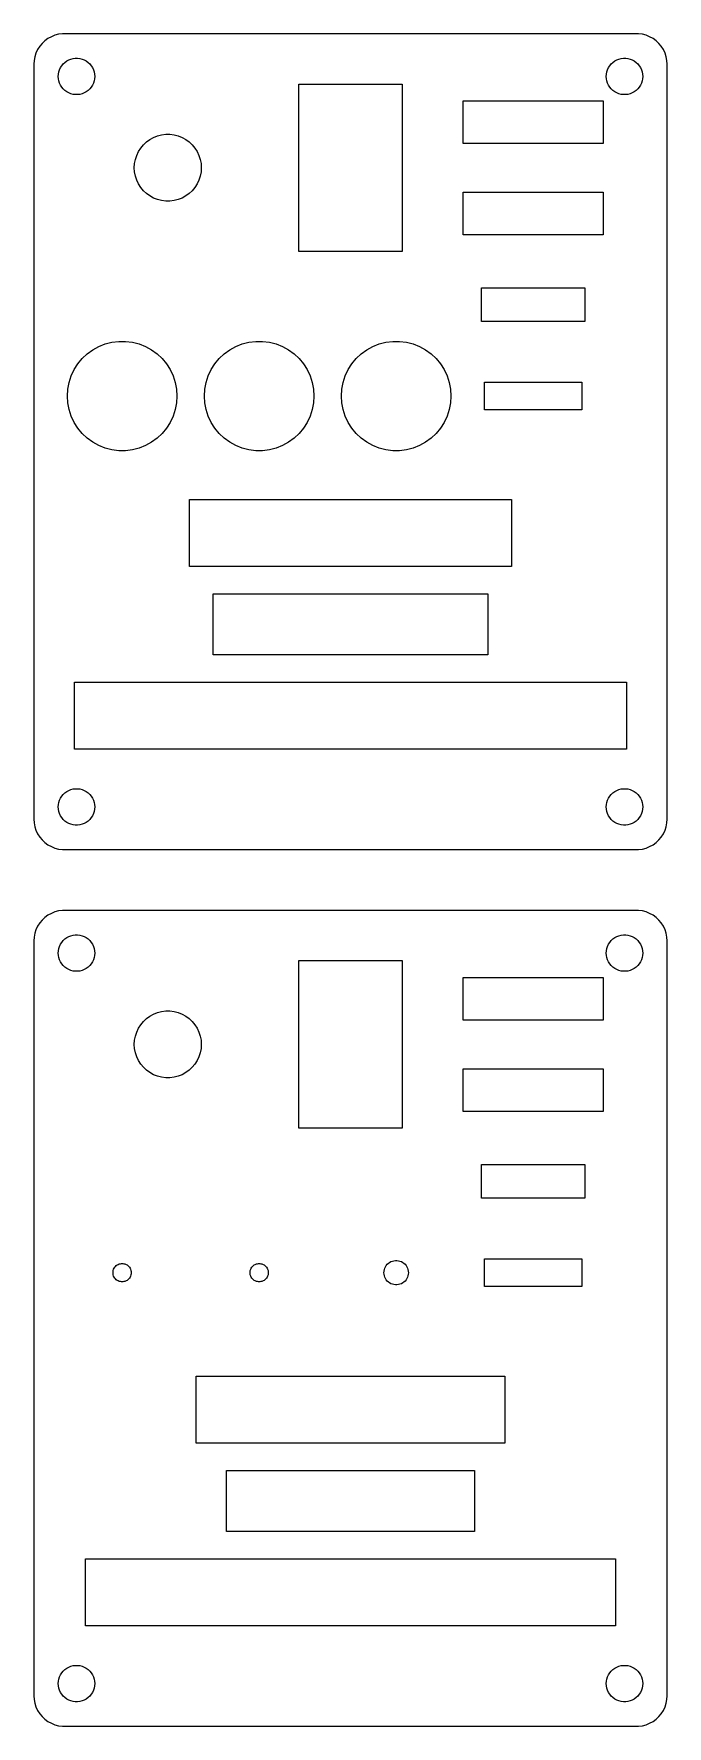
# Model space of a CAD drawing. Header units: metres. Extents: x -52 to 52, y -67 to 3091.
# Drawn here: x -52 to 52, y 2813 to 3091 of the extents above; entities that cross this region are included whole.
import ezdxf

# ---------------------------------------------------------------- set-up
doc = ezdxf.new("R2010")
doc.units = ezdxf.units.M

msp = doc.modelspace()

# ---------------------------------------------------------------- linework, layer by layer
for p, q in [((-51.3815, 3088.41), (-51.6489, 3087.84)), ((-51.0451, 3088.94), (-51.3815, 3088.41)), ((-50.6448, 3089.42), (-51.0451, 3088.94)), ((-50.1871, 3089.85), (-50.6448, 3089.42)), ((-49.6791, 3090.22), (-50.1871, 3089.85)), ((-49.1289, 3090.52), (-49.6791, 3090.22)), ((-48.5451, 3090.76), (-49.1289, 3090.52)), ((-47.9369, 3090.91), (-48.5451, 3090.76)), ((-47.3139, 3090.99), (-47.9369, 3090.91)), ((47.3139, 3090.99), (-47.3139, 3090.99)), ((47.9369, 3090.91), (47.3139, 3090.99)), ((48.5451, 3090.76), (47.9369, 3090.91)), ((49.1289, 3090.52), (48.5451, 3090.76)), ((49.6791, 3090.22), (49.1289, 3090.52)), ((50.1871, 3089.85), (49.6791, 3090.22)), ((50.6448, 3089.42), (50.1871, 3089.85)), ((51.0451, 3088.94), (50.6448, 3089.42)), ((51.3815, 3088.41), (51.0451, 3088.94)), ((51.6489, 3087.84), (51.3815, 3088.41)), ((-51.9606, 3086.63), (-52, 3086)), ((-52, 3086), (-52, 2962)), ((-51.8429, 3087.24), (-51.9606, 3086.63)), ((-51.6489, 3087.84), (-51.8429, 3087.24)), ((-47.6289, 3085.45), (-47.427, 3085.76)), ((-47.427, 3085.76), (-47.1869, 3086.05)), ((-47.1869, 3086.05), (-46.9123, 3086.31)), ((-46.9123, 3086.31), (-46.6075, 3086.53)), ((-46.6075, 3086.53), (-46.2773, 3086.71)), ((-46.2773, 3086.71), (-45.927, 3086.85)), ((-45.927, 3086.85), (-45.5621, 3086.95)), ((-45.5621, 3086.95), (-45.1884, 3086.99)), ((-45.1884, 3086.99), (-44.8116, 3086.99)), ((-44.8116, 3086.99), (-44.4379, 3086.95)), ((-44.4379, 3086.95), (-44.0729, 3086.85)), ((-44.0729, 3086.85), (-43.7227, 3086.71)), ((-43.7227, 3086.71), (-43.3925, 3086.53)), ((-43.3925, 3086.53), (-43.0877, 3086.31)), ((-43.0877, 3086.31), (-42.8131, 3086.05)), ((-42.8131, 3086.05), (-42.5729, 3085.76)), ((-42.5729, 3085.76), (-42.3711, 3085.45)), ((42.3711, 3085.45), (42.5729, 3085.76)), ((42.5729, 3085.76), (42.8131, 3086.05)), ((42.8131, 3086.05), (43.0877, 3086.31)), ((43.0877, 3086.31), (43.3925, 3086.53)), ((43.3925, 3086.53), (43.7227, 3086.71)), ((43.7227, 3086.71), (44.0729, 3086.85)), ((44.0729, 3086.85), (44.4379, 3086.95)), ((44.4379, 3086.95), (44.8116, 3086.99)), ((44.8116, 3086.99), (45.1884, 3086.99)), ((45.1884, 3086.99), (45.5621, 3086.95)), ((45.5621, 3086.95), (45.927, 3086.85)), ((45.927, 3086.85), (46.2773, 3086.71)), ((46.2773, 3086.71), (46.6075, 3086.53)), ((46.6075, 3086.53), (46.9123, 3086.31)), ((46.9123, 3086.31), (47.1869, 3086.05)), ((47.1869, 3086.05), (47.427, 3085.76)), ((47.427, 3085.76), (47.6289, 3085.45)), ((51.8429, 3087.24), (51.6489, 3087.84)), ((51.9606, 3086.63), (51.8429, 3087.24)), ((52, 3086), (51.9606, 3086.63)), ((52, 2962), (52, 3086)), ((-48, 3084), (-47.9763, 3084.38)), ((-47.9763, 3083.62), (-48, 3084)), ((-47.9763, 3084.38), (-47.9057, 3084.75)), ((-47.9057, 3083.25), (-47.9763, 3083.62)), ((-47.9057, 3084.75), (-47.7893, 3085.1)), ((-47.7893, 3082.9), (-47.9057, 3083.25)), ((-47.7893, 3085.1), (-47.6289, 3085.45)), ((-47.6289, 3082.55), (-47.7893, 3082.9)), ((-42.3711, 3085.45), (-42.2107, 3085.1)), ((-42.2107, 3082.9), (-42.3711, 3082.55)), ((-42.2107, 3085.1), (-42.0942, 3084.75)), ((-42.0942, 3083.25), (-42.2107, 3082.9)), ((-42.0942, 3084.75), (-42.0237, 3084.38)), ((-42.0237, 3083.62), (-42.0942, 3083.25)), ((-42.0237, 3084.38), (-42, 3084)), ((-42, 3084), (-42.0237, 3083.62)), ((42, 3084), (42.0237, 3084.38)), ((42.0237, 3083.62), (42, 3084)), ((42.0237, 3084.38), (42.0942, 3084.75)), ((42.0942, 3083.25), (42.0237, 3083.62)), ((42.0942, 3084.75), (42.2107, 3085.1)), ((42.2107, 3082.9), (42.0942, 3083.25)), ((42.2107, 3085.1), (42.3711, 3085.45)), ((42.3711, 3082.55), (42.2107, 3082.9)), ((47.6289, 3085.45), (47.7893, 3085.1)), ((47.7893, 3082.9), (47.6289, 3082.55)), ((47.7893, 3085.1), (47.9057, 3084.75)), ((47.9057, 3083.25), (47.7893, 3082.9)), ((47.9057, 3084.75), (47.9763, 3084.38)), ((47.9763, 3083.62), (47.9057, 3083.25)), ((47.9763, 3084.38), (48, 3084)), ((48, 3084), (47.9763, 3083.62)), ((-47.427, 3082.24), (-47.6289, 3082.55)), ((-47.1869, 3081.95), (-47.427, 3082.24)), ((-46.9123, 3081.69), (-47.1869, 3081.95)), ((-46.6075, 3081.47), (-46.9123, 3081.69)), ((-46.2773, 3081.29), (-46.6075, 3081.47)), ((-45.927, 3081.15), (-46.2773, 3081.29)), ((-45.5621, 3081.05), (-45.927, 3081.15)), ((-45.1884, 3081.01), (-45.5621, 3081.05)), ((-44.8116, 3081.01), (-45.1884, 3081.01)), ((-44.4379, 3081.05), (-44.8116, 3081.01)), ((-44.0729, 3081.15), (-44.4379, 3081.05)), ((-43.7227, 3081.29), (-44.0729, 3081.15)), ((-43.3925, 3081.47), (-43.7227, 3081.29)), ((-43.0877, 3081.69), (-43.3925, 3081.47)), ((-42.8131, 3081.95), (-43.0877, 3081.69)), ((-42.5729, 3082.24), (-42.8131, 3081.95)), ((-42.3711, 3082.55), (-42.5729, 3082.24)), ((-8.5, 3055.25), (-8.5, 3082.75)), ((-8.5, 3082.75), (8.5, 3082.75)), ((8.5, 3082.75), (8.5, 3055.25)), ((42.5729, 3082.24), (42.3711, 3082.55)), ((42.8131, 3081.95), (42.5729, 3082.24)), ((43.0877, 3081.69), (42.8131, 3081.95)), ((43.3925, 3081.47), (43.0877, 3081.69)), ((43.7227, 3081.29), (43.3925, 3081.47)), ((44.0729, 3081.15), (43.7227, 3081.29)), ((44.4379, 3081.05), (44.0729, 3081.15)), ((44.8116, 3081.01), (44.4379, 3081.05)), ((45.1884, 3081.01), (44.8116, 3081.01)), ((45.5621, 3081.05), (45.1884, 3081.01)), ((45.927, 3081.15), (45.5621, 3081.05)), ((46.2773, 3081.29), (45.927, 3081.15)), ((46.6075, 3081.47), (46.2773, 3081.29)), ((46.9123, 3081.69), (46.6075, 3081.47)), ((47.1869, 3081.95), (46.9123, 3081.69)), ((47.427, 3082.24), (47.1869, 3081.95)), ((47.6289, 3082.55), (47.427, 3082.24)), ((18.5, 3073), (18.5, 3080)), ((18.5, 3080), (41.5, 3080)), ((41.5, 3080), (41.5, 3073)), ((-31.0306, 3074.4), (-30.3453, 3074.49)), ((-30.3453, 3074.49), (-29.6546, 3074.49)), ((-29.6546, 3074.49), (-28.9694, 3074.4)), ((-34.8197, 3071.65), (-34.4496, 3072.23)), ((-34.4496, 3072.23), (-34.0093, 3072.76)), ((-34.0093, 3072.76), (-33.5058, 3073.24)), ((-33.5058, 3073.24), (-32.947, 3073.64)), ((-32.947, 3073.64), (-32.3418, 3073.98)), ((-32.3418, 3073.98), (-31.6996, 3074.23)), ((-31.6996, 3074.23), (-31.0306, 3074.4)), ((-28.9694, 3074.4), (-28.3004, 3074.23)), ((-28.3004, 3074.23), (-27.6582, 3073.98)), ((-27.6582, 3073.98), (-27.0529, 3073.64)), ((-27.0529, 3073.64), (-26.4942, 3073.24)), ((-26.4942, 3073.24), (-25.9907, 3072.76)), ((-25.9907, 3072.76), (-25.5504, 3072.23)), ((-25.5504, 3072.23), (-25.1803, 3071.65)), ((41.5, 3073), (18.5, 3073)), ((-35.5, 3069), (-35.4566, 3069.69)), ((-35.4566, 3068.31), (-35.5, 3069)), ((-35.4566, 3069.69), (-35.3272, 3070.37)), ((-35.3272, 3070.37), (-35.1138, 3071.02)), ((-35.1138, 3071.02), (-34.8197, 3071.65)), ((-25.1803, 3071.65), (-24.8862, 3071.02)), ((-24.8862, 3071.02), (-24.6728, 3070.37)), ((-24.6728, 3070.37), (-24.5434, 3069.69)), ((-24.5434, 3069.69), (-24.5, 3069)), ((-24.5, 3069), (-24.5434, 3068.31)), ((-35.3272, 3067.63), (-35.4566, 3068.31)), ((-35.1138, 3066.98), (-35.3272, 3067.63)), ((-34.8197, 3066.35), (-35.1138, 3066.98)), ((-34.4496, 3065.77), (-34.8197, 3066.35)), ((-25.1803, 3066.35), (-25.5504, 3065.77)), ((-24.8862, 3066.98), (-25.1803, 3066.35)), ((-24.6728, 3067.63), (-24.8862, 3066.98)), ((-24.5434, 3068.31), (-24.6728, 3067.63)), ((-34.0093, 3065.23), (-34.4496, 3065.77)), ((-33.5058, 3064.76), (-34.0093, 3065.23)), ((-32.947, 3064.36), (-33.5058, 3064.76)), ((-32.3418, 3064.02), (-32.947, 3064.36)), ((-31.6996, 3063.77), (-32.3418, 3064.02)), ((-31.0306, 3063.6), (-31.6996, 3063.77)), ((-30.3453, 3063.51), (-31.0306, 3063.6)), ((-29.6546, 3063.51), (-30.3453, 3063.51)), ((-28.9694, 3063.6), (-29.6546, 3063.51)), ((-28.3004, 3063.77), (-28.9694, 3063.6)), ((-27.6582, 3064.02), (-28.3004, 3063.77)), ((-27.0529, 3064.36), (-27.6582, 3064.02)), ((-26.4942, 3064.76), (-27.0529, 3064.36)), ((-25.9907, 3065.23), (-26.4942, 3064.76)), ((-25.5504, 3065.77), (-25.9907, 3065.23)), ((18.5, 3058), (18.5, 3065)), ((18.5, 3065), (41.5, 3065)), ((41.5, 3065), (41.5, 3058)), ((41.5, 3058), (18.5, 3058)), ((8.5, 3055.25), (-8.5, 3055.25)), ((21.5, 3043.75), (21.5, 3049.25)), ((21.5, 3049.25), (38.5, 3049.25)), ((38.5, 3049.25), (38.5, 3043.75)), ((38.5, 3043.75), (21.5, 3043.75)), ((-44.0607, 3037.66), (-43.2368, 3038.43)), ((-43.2368, 3038.43), (-42.3224, 3039.1)), ((-42.3224, 3039.1), (-41.332, 3039.64)), ((-41.332, 3039.64), (-40.2811, 3040.06)), ((-40.2811, 3040.06), (-39.1864, 3040.34)), ((-39.1864, 3040.34), (-38.0651, 3040.48)), ((-38.0651, 3040.48), (-36.9349, 3040.48)), ((-36.9349, 3040.48), (-35.8136, 3040.34)), ((-35.8136, 3040.34), (-34.7188, 3040.06)), ((-34.7188, 3040.06), (-33.668, 3039.64)), ((-33.668, 3039.64), (-32.6776, 3039.1)), ((-32.6776, 3039.1), (-31.7632, 3038.43)), ((-31.7632, 3038.43), (-30.9393, 3037.66)), ((-21.5607, 3037.66), (-20.7368, 3038.43)), ((-20.7368, 3038.43), (-19.8224, 3039.1)), ((-19.8224, 3039.1), (-18.832, 3039.64)), ((-18.832, 3039.64), (-17.7811, 3040.06)), ((-17.7811, 3040.06), (-16.6864, 3040.34)), ((-16.6864, 3040.34), (-15.5651, 3040.48)), ((-15.5651, 3040.48), (-14.4349, 3040.48)), ((-14.4349, 3040.48), (-13.3136, 3040.34)), ((-13.3136, 3040.34), (-12.2188, 3040.06)), ((-12.2188, 3040.06), (-11.168, 3039.64)), ((-11.168, 3039.64), (-10.1776, 3039.1)), ((-10.1776, 3039.1), (-9.26318, 3038.43)), ((-9.26318, 3038.43), (-8.43927, 3037.66)), ((0.93927, 3037.66), (1.76318, 3038.43)), ((1.76318, 3038.43), (2.67755, 3039.1)), ((2.67755, 3039.1), (3.66798, 3039.64)), ((3.66798, 3039.64), (4.71884, 3040.06)), ((4.71884, 3040.06), (5.81357, 3040.34)), ((5.81357, 3040.34), (6.93488, 3040.48)), ((6.93488, 3040.48), (8.06511, 3040.48)), ((8.06511, 3040.48), (9.18642, 3040.34)), ((9.18642, 3040.34), (10.2811, 3040.06)), ((10.2811, 3040.06), (11.332, 3039.64)), ((11.332, 3039.64), (12.3224, 3039.1)), ((12.3224, 3039.1), (13.2368, 3038.43)), ((13.2368, 3038.43), (14.0607, 3037.66)), ((-45.868, 3034.81), (-45.3867, 3035.84)), ((-45.3867, 3035.84), (-44.7811, 3036.79)), ((-44.7811, 3036.79), (-44.0607, 3037.66)), ((-30.9393, 3037.66), (-30.2188, 3036.79)), ((-30.2188, 3036.79), (-29.6132, 3035.84)), ((-29.6132, 3035.84), (-29.132, 3034.81)), ((-23.368, 3034.81), (-22.8867, 3035.84)), ((-22.8867, 3035.84), (-22.2811, 3036.79)), ((-22.2811, 3036.79), (-21.5607, 3037.66)), ((-8.43927, 3037.66), (-7.71884, 3036.79)), ((-7.71884, 3036.79), (-7.11324, 3035.84)), ((-7.11324, 3035.84), (-6.632, 3034.81)), ((-0.86798, 3034.81), (-0.38675, 3035.84)), ((-0.38675, 3035.84), (0.21884, 3036.79)), ((0.21884, 3036.79), (0.93927, 3037.66)), ((14.0607, 3037.66), (14.7811, 3036.79)), ((14.7811, 3036.79), (15.3867, 3035.84)), ((15.3867, 3035.84), (15.868, 3034.81)), ((-46.429, 3032.63), (-46.2172, 3033.74)), ((-46.2172, 3033.74), (-45.868, 3034.81)), ((-29.132, 3034.81), (-28.7827, 3033.74)), ((-28.7827, 3033.74), (-28.571, 3032.63)), ((-23.929, 3032.63), (-23.7172, 3033.74)), ((-23.7172, 3033.74), (-23.368, 3034.81)), ((-6.632, 3034.81), (-6.28275, 3033.74)), ((-6.28275, 3033.74), (-6.07095, 3032.63)), ((-1.42903, 3032.63), (-1.21724, 3033.74)), ((-1.21724, 3033.74), (-0.86798, 3034.81)), ((15.868, 3034.81), (16.2172, 3033.74)), ((16.2172, 3033.74), (16.429, 3032.63)), ((22, 3029.25), (22, 3033.75)), ((22, 3033.75), (38, 3033.75)), ((38, 3033.75), (38, 3029.25)), ((-46.5, 3031.5), (-46.429, 3032.63)), ((-46.429, 3030.37), (-46.5, 3031.5)), ((-46.2172, 3029.26), (-46.429, 3030.37)), ((-28.571, 3030.37), (-28.7827, 3029.26)), ((-28.571, 3032.63), (-28.5, 3031.5)), ((-28.5, 3031.5), (-28.571, 3030.37)), ((-24, 3031.5), (-23.929, 3032.63)), ((-23.929, 3030.37), (-24, 3031.5)), ((-23.7172, 3029.26), (-23.929, 3030.37)), ((-6.07095, 3030.37), (-6.28275, 3029.26)), ((-6.07095, 3032.63), (-6, 3031.5)), ((-6, 3031.5), (-6.07095, 3030.37)), ((-1.5, 3031.5), (-1.42903, 3032.63)), ((-1.42903, 3030.37), (-1.5, 3031.5)), ((-1.21724, 3029.26), (-1.42903, 3030.37)), ((16.429, 3030.37), (16.2172, 3029.26)), ((16.429, 3032.63), (16.5, 3031.5)), ((16.5, 3031.5), (16.429, 3030.37)), ((-45.868, 3028.19), (-46.2172, 3029.26)), ((-45.3867, 3027.16), (-45.868, 3028.19)), ((-29.132, 3028.19), (-29.6132, 3027.16)), ((-28.7827, 3029.26), (-29.132, 3028.19)), ((-23.368, 3028.19), (-23.7172, 3029.26)), ((-22.8867, 3027.16), (-23.368, 3028.19)), ((-6.632, 3028.19), (-7.11324, 3027.16)), ((-6.28275, 3029.26), (-6.632, 3028.19)), ((-0.86798, 3028.19), (-1.21724, 3029.26)), ((-0.38675, 3027.16), (-0.86798, 3028.19)), ((15.868, 3028.19), (15.3867, 3027.16)), ((16.2172, 3029.26), (15.868, 3028.19)), ((38, 3029.25), (22, 3029.25)), ((-44.7811, 3026.21), (-45.3867, 3027.16)), ((-44.0607, 3025.34), (-44.7811, 3026.21)), ((-43.2368, 3024.57), (-44.0607, 3025.34)), ((-42.3224, 3023.9), (-43.2368, 3024.57)), ((-31.7632, 3024.57), (-32.6776, 3023.9)), ((-30.9393, 3025.34), (-31.7632, 3024.57)), ((-30.2188, 3026.21), (-30.9393, 3025.34)), ((-29.6132, 3027.16), (-30.2188, 3026.21)), ((-22.2811, 3026.21), (-22.8867, 3027.16)), ((-21.5607, 3025.34), (-22.2811, 3026.21)), ((-20.7368, 3024.57), (-21.5607, 3025.34)), ((-19.8224, 3023.9), (-20.7368, 3024.57)), ((-9.26318, 3024.57), (-10.1776, 3023.9)), ((-8.43927, 3025.34), (-9.26318, 3024.57)), ((-7.71884, 3026.21), (-8.43927, 3025.34)), ((-7.11324, 3027.16), (-7.71884, 3026.21)), ((0.21884, 3026.21), (-0.38675, 3027.16)), ((0.93927, 3025.34), (0.21884, 3026.21)), ((1.76318, 3024.57), (0.93927, 3025.34)), ((2.67755, 3023.9), (1.76318, 3024.57)), ((13.2368, 3024.57), (12.3224, 3023.9)), ((14.0607, 3025.34), (13.2368, 3024.57)), ((14.7811, 3026.21), (14.0607, 3025.34)), ((15.3867, 3027.16), (14.7811, 3026.21)), ((-41.332, 3023.36), (-42.3224, 3023.9)), ((-40.2811, 3022.94), (-41.332, 3023.36)), ((-39.1864, 3022.66), (-40.2811, 3022.94)), ((-38.0651, 3022.52), (-39.1864, 3022.66)), ((-36.9349, 3022.52), (-38.0651, 3022.52)), ((-35.8136, 3022.66), (-36.9349, 3022.52)), ((-34.7188, 3022.94), (-35.8136, 3022.66)), ((-33.668, 3023.36), (-34.7188, 3022.94)), ((-32.6776, 3023.9), (-33.668, 3023.36)), ((-18.832, 3023.36), (-19.8224, 3023.9)), ((-17.7811, 3022.94), (-18.832, 3023.36)), ((-16.6864, 3022.66), (-17.7811, 3022.94)), ((-15.5651, 3022.52), (-16.6864, 3022.66)), ((-14.4349, 3022.52), (-15.5651, 3022.52)), ((-13.3136, 3022.66), (-14.4349, 3022.52)), ((-12.2188, 3022.94), (-13.3136, 3022.66)), ((-11.168, 3023.36), (-12.2188, 3022.94)), ((-10.1776, 3023.9), (-11.168, 3023.36)), ((3.66798, 3023.36), (2.67755, 3023.9)), ((4.71884, 3022.94), (3.66798, 3023.36)), ((5.81357, 3022.66), (4.71884, 3022.94)), ((6.93488, 3022.52), (5.81357, 3022.66)), ((8.06511, 3022.52), (6.93488, 3022.52)), ((9.18642, 3022.66), (8.06511, 3022.52)), ((10.2811, 3022.94), (9.18642, 3022.66)), ((11.332, 3023.36), (10.2811, 3022.94)), ((12.3224, 3023.9), (11.332, 3023.36)), ((-26.4222, 3003.5), (-26.4222, 3014.5)), ((-26.4222, 3014.5), (26.4222, 3014.5)), ((26.4222, 3014.5), (26.4222, 3003.5)), ((26.4222, 3003.5), (-26.4222, 3003.5)), ((-22.5769, 2989), (-22.5769, 2999)), ((-22.5769, 2999), (22.5769, 2999)), ((22.5769, 2999), (22.5769, 2989)), ((22.5769, 2989), (-22.5769, 2989)), ((-45.3, 2973.5), (-45.3, 2984.5)), ((-45.3, 2984.5), (45.3, 2984.5)), ((45.3, 2984.5), (45.3, 2973.5)), ((45.3, 2973.5), (-45.3, 2973.5)), ((-47.427, 2965.76), (-47.1869, 2966.05)), ((-47.1869, 2966.05), (-46.9123, 2966.31)), ((-46.9123, 2966.31), (-46.6075, 2966.53)), ((-46.6075, 2966.53), (-46.2773, 2966.71)), ((-46.2773, 2966.71), (-45.927, 2966.85)), ((-45.927, 2966.85), (-45.5621, 2966.95)), ((-45.5621, 2966.95), (-45.1884, 2966.99)), ((-45.1884, 2966.99), (-44.8116, 2966.99)), ((-44.8116, 2966.99), (-44.4379, 2966.95)), ((-44.4379, 2966.95), (-44.0729, 2966.85)), ((-44.0729, 2966.85), (-43.7227, 2966.71)), ((-43.7227, 2966.71), (-43.3925, 2966.53)), ((-43.3925, 2966.53), (-43.0877, 2966.31)), ((-43.0877, 2966.31), (-42.8131, 2966.05)), ((-42.8131, 2966.05), (-42.5729, 2965.76)), ((42.5729, 2965.76), (42.8131, 2966.05)), ((42.8131, 2966.05), (43.0877, 2966.31)), ((43.0877, 2966.31), (43.3925, 2966.53)), ((43.3925, 2966.53), (43.7227, 2966.71)), ((43.7227, 2966.71), (44.0729, 2966.85)), ((44.0729, 2966.85), (44.4379, 2966.95)), ((44.4379, 2966.95), (44.8116, 2966.99)), ((44.8116, 2966.99), (45.1884, 2966.99)), ((45.1884, 2966.99), (45.5621, 2966.95)), ((45.5621, 2966.95), (45.927, 2966.85)), ((45.927, 2966.85), (46.2773, 2966.71)), ((46.2773, 2966.71), (46.6075, 2966.53)), ((46.6075, 2966.53), (46.9123, 2966.31)), ((46.9123, 2966.31), (47.1869, 2966.05)), ((47.1869, 2966.05), (47.427, 2965.76)), ((-48, 2964), (-47.9763, 2964.38)), ((-47.9763, 2963.62), (-48, 2964)), ((-47.9763, 2964.38), (-47.9057, 2964.75)), ((-47.9057, 2963.25), (-47.9763, 2963.62)), ((-47.9057, 2964.75), (-47.7893, 2965.1)), ((-47.7893, 2965.1), (-47.6289, 2965.45)), ((-47.6289, 2965.45), (-47.427, 2965.76)), ((-42.5729, 2965.76), (-42.3711, 2965.45)), ((-42.3711, 2965.45), (-42.2107, 2965.1)), ((-42.2107, 2965.1), (-42.0942, 2964.75)), ((-42.0942, 2964.75), (-42.0237, 2964.38)), ((-42.0237, 2963.62), (-42.0942, 2963.25)), ((-42.0237, 2964.38), (-42, 2964)), ((-42, 2964), (-42.0237, 2963.62)), ((42, 2964), (42.0237, 2964.38)), ((42.0237, 2963.62), (42, 2964)), ((42.0237, 2964.38), (42.0942, 2964.75)), ((42.0942, 2963.25), (42.0237, 2963.62)), ((42.0942, 2964.75), (42.2107, 2965.1)), ((42.2107, 2965.1), (42.3711, 2965.45)), ((42.3711, 2965.45), (42.5729, 2965.76)), ((47.427, 2965.76), (47.6289, 2965.45)), ((47.6289, 2965.45), (47.7893, 2965.1)), ((47.7893, 2965.1), (47.9057, 2964.75)), ((47.9057, 2964.75), (47.9763, 2964.38)), ((47.9763, 2963.62), (47.9057, 2963.25)), ((47.9763, 2964.38), (48, 2964)), ((48, 2964), (47.9763, 2963.62)), ((-52, 2962), (-51.9606, 2961.37)), ((-51.9606, 2961.37), (-51.8429, 2960.76)), ((-51.8429, 2960.76), (-51.6489, 2960.16)), ((-47.7893, 2962.9), (-47.9057, 2963.25)), ((-47.6289, 2962.55), (-47.7893, 2962.9)), ((-47.427, 2962.24), (-47.6289, 2962.55)), ((-47.1869, 2961.95), (-47.427, 2962.24)), ((-46.9123, 2961.69), (-47.1869, 2961.95)), ((-46.6075, 2961.47), (-46.9123, 2961.69)), ((-46.2773, 2961.29), (-46.6075, 2961.47)), ((-45.927, 2961.15), (-46.2773, 2961.29)), ((-45.5621, 2961.05), (-45.927, 2961.15)), ((-45.1884, 2961.01), (-45.5621, 2961.05)), ((-44.8116, 2961.01), (-45.1884, 2961.01)), ((-44.4379, 2961.05), (-44.8116, 2961.01)), ((-44.0729, 2961.15), (-44.4379, 2961.05)), ((-43.7227, 2961.29), (-44.0729, 2961.15)), ((-43.3925, 2961.47), (-43.7227, 2961.29)), ((-43.0877, 2961.69), (-43.3925, 2961.47)), ((-42.8131, 2961.95), (-43.0877, 2961.69)), ((-42.5729, 2962.24), (-42.8131, 2961.95)), ((-42.3711, 2962.55), (-42.5729, 2962.24)), ((-42.2107, 2962.9), (-42.3711, 2962.55)), ((-42.0942, 2963.25), (-42.2107, 2962.9)), ((42.2107, 2962.9), (42.0942, 2963.25)), ((42.3711, 2962.55), (42.2107, 2962.9)), ((42.5729, 2962.24), (42.3711, 2962.55)), ((42.8131, 2961.95), (42.5729, 2962.24)), ((43.0877, 2961.69), (42.8131, 2961.95)), ((43.3925, 2961.47), (43.0877, 2961.69)), ((43.7227, 2961.29), (43.3925, 2961.47)), ((44.0729, 2961.15), (43.7227, 2961.29)), ((44.4379, 2961.05), (44.0729, 2961.15)), ((44.8116, 2961.01), (44.4379, 2961.05)), ((45.1884, 2961.01), (44.8116, 2961.01)), ((45.5621, 2961.05), (45.1884, 2961.01)), ((45.927, 2961.15), (45.5621, 2961.05)), ((46.2773, 2961.29), (45.927, 2961.15)), ((46.6075, 2961.47), (46.2773, 2961.29)), ((46.9123, 2961.69), (46.6075, 2961.47)), ((47.1869, 2961.95), (46.9123, 2961.69)), ((47.427, 2962.24), (47.1869, 2961.95)), ((47.6289, 2962.55), (47.427, 2962.24)), ((47.7893, 2962.9), (47.6289, 2962.55)), ((47.9057, 2963.25), (47.7893, 2962.9)), ((51.6489, 2960.16), (51.8429, 2960.76)), ((51.8429, 2960.76), (51.9606, 2961.37)), ((51.9606, 2961.37), (52, 2962)), ((-51.6489, 2960.16), (-51.3815, 2959.59)), ((-51.3815, 2959.59), (-51.0451, 2959.06)), ((-51.0451, 2959.06), (-50.6448, 2958.58)), ((-50.6448, 2958.58), (-50.1871, 2958.15)), ((-50.1871, 2958.15), (-49.6791, 2957.78)), ((-49.6791, 2957.78), (-49.1289, 2957.48)), ((49.1289, 2957.48), (49.6791, 2957.78)), ((49.6791, 2957.78), (50.1871, 2958.15)), ((50.1871, 2958.15), (50.6448, 2958.58)), ((50.6448, 2958.58), (51.0451, 2959.06)), ((51.0451, 2959.06), (51.3815, 2959.59)), ((51.3815, 2959.59), (51.6489, 2960.16)), ((-49.1289, 2957.48), (-48.5451, 2957.24)), ((-48.5451, 2957.24), (-47.9369, 2957.09)), ((-47.9369, 2957.09), (-47.3139, 2957.01)), ((-47.3139, 2957.01), (47.3139, 2957.01)), ((47.3139, 2957.01), (47.9369, 2957.09)), ((47.9369, 2957.09), (48.5451, 2957.24)), ((48.5451, 2957.24), (49.1289, 2957.48)), ((-48.5451, 2946.76), (-49.1289, 2946.52)), ((-47.9369, 2946.91), (-48.5451, 2946.76)), ((-47.3139, 2946.99), (-47.9369, 2946.91)), ((47.3139, 2946.99), (-47.3139, 2946.99)), ((47.9369, 2946.91), (47.3139, 2946.99)), ((48.5451, 2946.76), (47.9369, 2946.91)), ((49.1289, 2946.52), (48.5451, 2946.76)), ((-51.6489, 2943.84), (-51.8429, 2943.24)), ((-51.3815, 2944.41), (-51.6489, 2943.84)), ((-51.0451, 2944.94), (-51.3815, 2944.41)), ((-50.6448, 2945.42), (-51.0451, 2944.94)), ((-50.1871, 2945.85), (-50.6448, 2945.42)), ((-49.6791, 2946.22), (-50.1871, 2945.85)), ((-49.1289, 2946.52), (-49.6791, 2946.22)), ((49.6791, 2946.22), (49.1289, 2946.52)), ((50.1871, 2945.85), (49.6791, 2946.22)), ((50.6448, 2945.42), (50.1871, 2945.85)), ((51.0451, 2944.94), (50.6448, 2945.42)), ((51.3815, 2944.41), (51.0451, 2944.94)), ((51.6489, 2943.84), (51.3815, 2944.41)), ((51.8429, 2943.24), (51.6489, 2943.84)), ((-51.9606, 2942.63), (-52, 2942)), ((-52, 2942), (-52, 2818)), ((-51.8429, 2943.24), (-51.9606, 2942.63)), ((-47.9057, 2940.75), (-47.7893, 2941.1)), ((-47.7893, 2941.1), (-47.6289, 2941.45)), ((-47.6289, 2941.45), (-47.427, 2941.76)), ((-47.427, 2941.76), (-47.1869, 2942.05)), ((-47.1869, 2942.05), (-46.9123, 2942.31)), ((-46.9123, 2942.31), (-46.6075, 2942.53)), ((-46.6075, 2942.53), (-46.2773, 2942.71)), ((-46.2773, 2942.71), (-45.927, 2942.85)), ((-45.927, 2942.85), (-45.5621, 2942.95)), ((-45.5621, 2942.95), (-45.1884, 2942.99)), ((-45.1884, 2942.99), (-44.8116, 2942.99)), ((-44.8116, 2942.99), (-44.4379, 2942.95)), ((-44.4379, 2942.95), (-44.0729, 2942.85)), ((-44.0729, 2942.85), (-43.7227, 2942.71)), ((-43.7227, 2942.71), (-43.3925, 2942.53)), ((-43.3925, 2942.53), (-43.0877, 2942.31)), ((-43.0877, 2942.31), (-42.8131, 2942.05)), ((-42.8131, 2942.05), (-42.5729, 2941.76)), ((-42.5729, 2941.76), (-42.3711, 2941.45)), ((-42.3711, 2941.45), (-42.2107, 2941.1)), ((-42.2107, 2941.1), (-42.0942, 2940.75)), ((42.0942, 2940.75), (42.2107, 2941.1)), ((42.2107, 2941.1), (42.3711, 2941.45)), ((42.3711, 2941.45), (42.5729, 2941.76)), ((42.5729, 2941.76), (42.8131, 2942.05)), ((42.8131, 2942.05), (43.0877, 2942.31)), ((43.0877, 2942.31), (43.3925, 2942.53)), ((43.3925, 2942.53), (43.7227, 2942.71)), ((43.7227, 2942.71), (44.0729, 2942.85)), ((44.0729, 2942.85), (44.4379, 2942.95)), ((44.4379, 2942.95), (44.8116, 2942.99)), ((44.8116, 2942.99), (45.1884, 2942.99)), ((45.1884, 2942.99), (45.5621, 2942.95)), ((45.5621, 2942.95), (45.927, 2942.85)), ((45.927, 2942.85), (46.2773, 2942.71)), ((46.2773, 2942.71), (46.6075, 2942.53)), ((46.6075, 2942.53), (46.9123, 2942.31)), ((46.9123, 2942.31), (47.1869, 2942.05)), ((47.1869, 2942.05), (47.427, 2941.76)), ((47.427, 2941.76), (47.6289, 2941.45)), ((47.6289, 2941.45), (47.7893, 2941.1)), ((47.7893, 2941.1), (47.9057, 2940.75)), ((51.9606, 2942.63), (51.8429, 2943.24)), ((52, 2942), (51.9606, 2942.63)), ((52, 2818), (52, 2942)), ((-48, 2940), (-47.9763, 2940.38)), ((-47.9763, 2939.62), (-48, 2940)), ((-47.9763, 2940.38), (-47.9057, 2940.75)), ((-47.9057, 2939.25), (-47.9763, 2939.62)), ((-47.7893, 2938.9), (-47.9057, 2939.25)), ((-47.6289, 2938.55), (-47.7893, 2938.9)), ((-47.427, 2938.24), (-47.6289, 2938.55)), ((-42.3711, 2938.55), (-42.5729, 2938.24)), ((-42.2107, 2938.9), (-42.3711, 2938.55)), ((-42.0942, 2939.25), (-42.2107, 2938.9)), ((-42.0942, 2940.75), (-42.0237, 2940.38)), ((-42.0237, 2939.62), (-42.0942, 2939.25)), ((-42.0237, 2940.38), (-42, 2940)), ((-42, 2940), (-42.0237, 2939.62)), ((-8.5, 2911.25), (-8.5, 2938.75)), ((-8.5, 2938.75), (8.5, 2938.75)), ((8.5, 2938.75), (8.5, 2911.25)), ((42, 2940), (42.0237, 2940.38)), ((42.0237, 2939.62), (42, 2940)), ((42.0237, 2940.38), (42.0942, 2940.75)), ((42.0942, 2939.25), (42.0237, 2939.62)), ((42.2107, 2938.9), (42.0942, 2939.25)), ((42.3711, 2938.55), (42.2107, 2938.9)), ((42.5729, 2938.24), (42.3711, 2938.55)), ((47.6289, 2938.55), (47.427, 2938.24)), ((47.7893, 2938.9), (47.6289, 2938.55)), ((47.9057, 2939.25), (47.7893, 2938.9)), ((47.9057, 2940.75), (47.9763, 2940.38)), ((47.9763, 2939.62), (47.9057, 2939.25)), ((47.9763, 2940.38), (48, 2940)), ((48, 2940), (47.9763, 2939.62)), ((-47.1869, 2937.95), (-47.427, 2938.24)), ((-46.9123, 2937.69), (-47.1869, 2937.95)), ((-46.6075, 2937.47), (-46.9123, 2937.69)), ((-46.2773, 2937.29), (-46.6075, 2937.47)), ((-45.927, 2937.15), (-46.2773, 2937.29)), ((-45.5621, 2937.05), (-45.927, 2937.15)), ((-45.1884, 2937.01), (-45.5621, 2937.05)), ((-44.8116, 2937.01), (-45.1884, 2937.01)), ((-44.4379, 2937.05), (-44.8116, 2937.01)), ((-44.0729, 2937.15), (-44.4379, 2937.05)), ((-43.7227, 2937.29), (-44.0729, 2937.15)), ((-43.3925, 2937.47), (-43.7227, 2937.29)), ((-43.0877, 2937.69), (-43.3925, 2937.47)), ((-42.8131, 2937.95), (-43.0877, 2937.69)), ((-42.5729, 2938.24), (-42.8131, 2937.95)), ((18.5, 2929), (18.5, 2936)), ((18.5, 2936), (41.5, 2936)), ((41.5, 2936), (41.5, 2929)), ((42.8131, 2937.95), (42.5729, 2938.24)), ((43.0877, 2937.69), (42.8131, 2937.95)), ((43.3925, 2937.47), (43.0877, 2937.69)), ((43.7227, 2937.29), (43.3925, 2937.47)), ((44.0729, 2937.15), (43.7227, 2937.29)), ((44.4379, 2937.05), (44.0729, 2937.15)), ((44.8116, 2937.01), (44.4379, 2937.05)), ((45.1884, 2937.01), (44.8116, 2937.01)), ((45.5621, 2937.05), (45.1884, 2937.01)), ((45.927, 2937.15), (45.5621, 2937.05)), ((46.2773, 2937.29), (45.927, 2937.15)), ((46.6075, 2937.47), (46.2773, 2937.29)), ((46.9123, 2937.69), (46.6075, 2937.47)), ((47.1869, 2937.95), (46.9123, 2937.69)), ((47.427, 2938.24), (47.1869, 2937.95)), ((-32.947, 2929.64), (-32.3418, 2929.98)), ((-32.3418, 2929.98), (-31.6996, 2930.23)), ((-31.6996, 2930.23), (-31.0306, 2930.4)), ((-31.0306, 2930.4), (-30.3453, 2930.49)), ((-30.3453, 2930.49), (-29.6546, 2930.49)), ((-29.6546, 2930.49), (-28.9694, 2930.4)), ((-28.9694, 2930.4), (-28.3004, 2930.23)), ((-28.3004, 2930.23), (-27.6582, 2929.98)), ((-27.6582, 2929.98), (-27.0529, 2929.64)), ((-35.1138, 2927.02), (-34.8197, 2927.65)), ((-34.8197, 2927.65), (-34.4496, 2928.23)), ((-34.4496, 2928.23), (-34.0093, 2928.76)), ((-34.0093, 2928.76), (-33.5058, 2929.24)), ((-33.5058, 2929.24), (-32.947, 2929.64)), ((-27.0529, 2929.64), (-26.4942, 2929.24)), ((-26.4942, 2929.24), (-25.9907, 2928.76)), ((-25.9907, 2928.76), (-25.5504, 2928.23)), ((-25.5504, 2928.23), (-25.1803, 2927.65)), ((-25.1803, 2927.65), (-24.8862, 2927.02)), ((41.5, 2929), (18.5, 2929)), ((-35.5, 2925), (-35.4566, 2925.69)), ((-35.4566, 2924.31), (-35.5, 2925)), ((-35.4566, 2925.69), (-35.3272, 2926.37)), ((-35.3272, 2926.37), (-35.1138, 2927.02)), ((-24.8862, 2927.02), (-24.6728, 2926.37)), ((-24.6728, 2926.37), (-24.5434, 2925.69)), ((-24.5434, 2925.69), (-24.5, 2925)), ((-24.5, 2925), (-24.5434, 2924.31)), ((-35.3272, 2923.63), (-35.4566, 2924.31)), ((-35.1138, 2922.98), (-35.3272, 2923.63)), ((-34.8197, 2922.35), (-35.1138, 2922.98)), ((-34.4496, 2921.77), (-34.8197, 2922.35)), ((-34.0093, 2921.23), (-34.4496, 2921.77)), ((-25.5504, 2921.77), (-25.9907, 2921.23)), ((-25.1803, 2922.35), (-25.5504, 2921.77)), ((-24.8862, 2922.98), (-25.1803, 2922.35)), ((-24.6728, 2923.63), (-24.8862, 2922.98)), ((-24.5434, 2924.31), (-24.6728, 2923.63)), ((-33.5058, 2920.76), (-34.0093, 2921.23)), ((-32.947, 2920.36), (-33.5058, 2920.76)), ((-32.3418, 2920.02), (-32.947, 2920.36)), ((-31.6996, 2919.77), (-32.3418, 2920.02)), ((-31.0306, 2919.6), (-31.6996, 2919.77)), ((-30.3453, 2919.51), (-31.0306, 2919.6)), ((-29.6546, 2919.51), (-30.3453, 2919.51)), ((-28.9694, 2919.6), (-29.6546, 2919.51)), ((-28.3004, 2919.77), (-28.9694, 2919.6)), ((-27.6582, 2920.02), (-28.3004, 2919.77)), ((-27.0529, 2920.36), (-27.6582, 2920.02)), ((-26.4942, 2920.76), (-27.0529, 2920.36)), ((-25.9907, 2921.23), (-26.4942, 2920.76)), ((18.5, 2914), (18.5, 2921)), ((18.5, 2921), (41.5, 2921)), ((41.5, 2921), (41.5, 2914)), ((41.5, 2914), (18.5, 2914)), ((8.5, 2911.25), (-8.5, 2911.25)), ((21.5, 2899.75), (21.5, 2905.25)), ((21.5, 2905.25), (38.5, 2905.25)), ((38.5, 2905.25), (38.5, 2899.75)), ((38.5, 2899.75), (21.5, 2899.75)), ((-38.8947, 2888.05), (-38.8145, 2888.22)), ((-38.8145, 2888.22), (-38.7135, 2888.38)), ((-38.7135, 2888.38), (-38.5934, 2888.53)), ((-38.5934, 2888.53), (-38.4561, 2888.66)), ((-38.4561, 2888.66), (-38.3037, 2888.77)), ((-38.3037, 2888.77), (-38.1387, 2888.86)), ((-38.1387, 2888.86), (-37.9635, 2888.93)), ((-37.9635, 2888.93), (-37.7811, 2888.97)), ((-37.7811, 2888.97), (-37.5942, 2889)), ((-37.5942, 2889), (-37.4058, 2889)), ((-37.4058, 2889), (-37.2189, 2888.97)), ((-37.2189, 2888.97), (-37.0365, 2888.93)), ((-37.0365, 2888.93), (-36.8613, 2888.86)), ((-36.8613, 2888.86), (-36.6963, 2888.77)), ((-36.6963, 2888.77), (-36.5439, 2888.66)), ((-36.5439, 2888.66), (-36.4065, 2888.53)), ((-36.4065, 2888.53), (-36.2865, 2888.38)), ((-36.2865, 2888.38), (-36.1855, 2888.22)), ((-36.1855, 2888.22), (-36.1053, 2888.05)), ((-16.3947, 2888.05), (-16.3145, 2888.22)), ((-16.3145, 2888.22), (-16.2135, 2888.38)), ((-16.2135, 2888.38), (-16.0934, 2888.53)), ((-16.0934, 2888.53), (-15.9561, 2888.66)), ((-15.9561, 2888.66), (-15.8037, 2888.77)), ((-15.8037, 2888.77), (-15.6387, 2888.86)), ((-15.6387, 2888.86), (-15.4635, 2888.93)), ((-15.4635, 2888.93), (-15.2811, 2888.97)), ((-15.2811, 2888.97), (-15.0942, 2889)), ((-15.0942, 2889), (-14.9058, 2889)), ((-14.9058, 2889), (-14.7189, 2888.97)), ((-14.7189, 2888.97), (-14.5365, 2888.93)), ((-14.5365, 2888.93), (-14.3613, 2888.86)), ((-14.3613, 2888.86), (-14.1963, 2888.77)), ((-14.1963, 2888.77), (-14.0439, 2888.66)), ((-14.0439, 2888.66), (-13.9065, 2888.53)), ((-13.9065, 2888.53), (-13.7865, 2888.38)), ((-13.7865, 2888.38), (-13.6855, 2888.22)), ((-13.6855, 2888.22), (-13.6053, 2888.05)), ((5.56282, 2888), (5.64044, 2888.24)), ((5.64044, 2888.24), (5.74738, 2888.46)), ((5.74738, 2888.46), (5.88196, 2888.68)), ((5.88196, 2888.68), (6.04205, 2888.87)), ((6.04205, 2888.87), (6.22514, 2889.04)), ((6.22514, 2889.04), (6.42834, 2889.19)), ((6.42834, 2889.19), (6.64844, 2889.31)), ((6.64844, 2889.31), (6.88196, 2889.4)), ((6.88196, 2889.4), (7.12523, 2889.46)), ((7.12523, 2889.46), (7.3744, 2889.5)), ((7.3744, 2889.5), (7.62558, 2889.5)), ((7.62558, 2889.5), (7.87476, 2889.46)), ((7.87476, 2889.46), (8.11803, 2889.4)), ((8.11803, 2889.4), (8.35155, 2889.31)), ((8.35155, 2889.31), (8.57164, 2889.19)), ((8.57164, 2889.19), (8.77484, 2889.04)), ((8.77484, 2889.04), (8.95793, 2888.87)), ((8.95793, 2888.87), (9.11803, 2888.68)), ((9.11803, 2888.68), (9.25261, 2888.46)), ((9.25261, 2888.46), (9.35954, 2888.24)), ((9.35954, 2888.24), (9.43716, 2888)), ((22, 2885.25), (22, 2889.75)), ((22, 2889.75), (38, 2889.75)), ((38, 2889.75), (38, 2885.25)), ((-39, 2887.5), (-38.9882, 2887.69)), ((-38.9882, 2887.31), (-39, 2887.5)), ((-38.9882, 2887.69), (-38.9529, 2887.87)), ((-38.9529, 2887.13), (-38.9882, 2887.31)), ((-38.9529, 2887.87), (-38.8947, 2888.05)), ((-38.8947, 2886.95), (-38.9529, 2887.13)), ((-38.8145, 2886.78), (-38.8947, 2886.95)), ((-38.7135, 2886.62), (-38.8145, 2886.78)), ((-38.5934, 2886.47), (-38.7135, 2886.62)), ((-38.4561, 2886.34), (-38.5934, 2886.47)), ((-38.3037, 2886.23), (-38.4561, 2886.34)), ((-38.1387, 2886.14), (-38.3037, 2886.23)), ((-37.9635, 2886.07), (-38.1387, 2886.14)), ((-37.7811, 2886.03), (-37.9635, 2886.07)), ((-37.5942, 2886), (-37.7811, 2886.03)), ((-37.4058, 2886), (-37.5942, 2886)), ((-37.2189, 2886.03), (-37.4058, 2886)), ((-37.0365, 2886.07), (-37.2189, 2886.03)), ((-36.8613, 2886.14), (-37.0365, 2886.07)), ((-36.6963, 2886.23), (-36.8613, 2886.14)), ((-36.5439, 2886.34), (-36.6963, 2886.23)), ((-36.4065, 2886.47), (-36.5439, 2886.34)), ((-36.2865, 2886.62), (-36.4065, 2886.47)), ((-36.1855, 2886.78), (-36.2865, 2886.62)), ((-36.1053, 2886.95), (-36.1855, 2886.78)), ((-36.1053, 2888.05), (-36.0471, 2887.87)), ((-36.0471, 2887.13), (-36.1053, 2886.95)), ((-36.0471, 2887.87), (-36.0118, 2887.69)), ((-36.0118, 2887.31), (-36.0471, 2887.13)), ((-36.0118, 2887.69), (-36, 2887.5)), ((-36, 2887.5), (-36.0118, 2887.31)), ((-16.5, 2887.5), (-16.4882, 2887.69)), ((-16.4882, 2887.31), (-16.5, 2887.5)), ((-16.4882, 2887.69), (-16.4529, 2887.87)), ((-16.4529, 2887.13), (-16.4882, 2887.31)), ((-16.4529, 2887.87), (-16.3947, 2888.05)), ((-16.3947, 2886.95), (-16.4529, 2887.13)), ((-16.3145, 2886.78), (-16.3947, 2886.95)), ((-16.2135, 2886.62), (-16.3145, 2886.78)), ((-16.0934, 2886.47), (-16.2135, 2886.62)), ((-15.9561, 2886.34), (-16.0934, 2886.47)), ((-15.8037, 2886.23), (-15.9561, 2886.34)), ((-15.6387, 2886.14), (-15.8037, 2886.23)), ((-15.4635, 2886.07), (-15.6387, 2886.14)), ((-15.2811, 2886.03), (-15.4635, 2886.07)), ((-15.0942, 2886), (-15.2811, 2886.03)), ((-14.9058, 2886), (-15.0942, 2886)), ((-14.7189, 2886.03), (-14.9058, 2886)), ((-14.5365, 2886.07), (-14.7189, 2886.03)), ((-14.3613, 2886.14), (-14.5365, 2886.07)), ((-14.1963, 2886.23), (-14.3613, 2886.14)), ((-14.0439, 2886.34), (-14.1963, 2886.23)), ((-13.9065, 2886.47), (-14.0439, 2886.34)), ((-13.7865, 2886.62), (-13.9065, 2886.47)), ((-13.6855, 2886.78), (-13.7865, 2886.62)), ((-13.6053, 2886.95), (-13.6855, 2886.78)), ((-13.6053, 2888.05), (-13.5471, 2887.87)), ((-13.5471, 2887.13), (-13.6053, 2886.95)), ((-13.5471, 2887.87), (-13.5118, 2887.69)), ((-13.5118, 2887.31), (-13.5471, 2887.13)), ((-13.5118, 2887.69), (-13.5, 2887.5)), ((-13.5, 2887.5), (-13.5118, 2887.31)), ((5.5, 2887.5), (5.51576, 2887.75)), ((5.51576, 2887.25), (5.5, 2887.5)), ((5.51576, 2887.75), (5.56282, 2888)), ((5.56282, 2887), (5.51576, 2887.25)), ((5.64044, 2886.76), (5.56282, 2887)), ((5.74738, 2886.54), (5.64044, 2886.76)), ((5.88196, 2886.32), (5.74738, 2886.54)), ((6.04205, 2886.13), (5.88196, 2886.32)), ((6.22514, 2885.96), (6.04205, 2886.13)), ((6.42834, 2885.81), (6.22514, 2885.96)), ((6.64844, 2885.69), (6.42834, 2885.81)), ((6.88196, 2885.6), (6.64844, 2885.69)), ((7.12523, 2885.54), (6.88196, 2885.6)), ((7.3744, 2885.5), (7.12523, 2885.54)), ((7.62558, 2885.5), (7.3744, 2885.5)), ((7.87476, 2885.54), (7.62558, 2885.5)), ((8.11803, 2885.6), (7.87476, 2885.54)), ((8.35155, 2885.69), (8.11803, 2885.6)), ((8.57164, 2885.81), (8.35155, 2885.69)), ((8.77484, 2885.96), (8.57164, 2885.81)), ((8.95793, 2886.13), (8.77484, 2885.96)), ((9.11803, 2886.32), (8.95793, 2886.13)), ((9.25261, 2886.54), (9.11803, 2886.32)), ((9.35954, 2886.76), (9.25261, 2886.54)), ((9.43716, 2887), (9.35954, 2886.76)), ((9.43716, 2888), (9.48422, 2887.75)), ((9.48422, 2887.25), (9.43716, 2887)), ((9.48422, 2887.75), (9.5, 2887.5)), ((9.5, 2887.5), (9.48422, 2887.25)), ((38, 2885.25), (22, 2885.25)), ((-25.3555, 2859.5), (-25.3555, 2870.5)), ((-25.3555, 2870.5), (25.3555, 2870.5)), ((25.3555, 2870.5), (25.3555, 2859.5)), ((25.3555, 2859.5), (-25.3555, 2859.5)), ((-20.3461, 2845), (-20.3461, 2855)), ((-20.3461, 2855), (20.3461, 2855)), ((20.3461, 2855), (20.3461, 2845)), ((20.3461, 2845), (-20.3461, 2845)), ((-43.5, 2829.5), (-43.5, 2840.5)), ((-43.5, 2840.5), (43.5, 2840.5)), ((43.5, 2840.5), (43.5, 2829.5)), ((43.5, 2829.5), (-43.5, 2829.5)), ((-47.6289, 2821.45), (-47.427, 2821.76)), ((-47.427, 2821.76), (-47.1869, 2822.05)), ((-47.1869, 2822.05), (-46.9123, 2822.31)), ((-46.9123, 2822.31), (-46.6075, 2822.53)), ((-46.6075, 2822.53), (-46.2773, 2822.71)), ((-46.2773, 2822.71), (-45.927, 2822.85)), ((-45.927, 2822.85), (-45.5621, 2822.95)), ((-45.5621, 2822.95), (-45.1884, 2822.99)), ((-45.1884, 2822.99), (-44.8116, 2822.99)), ((-44.8116, 2822.99), (-44.4379, 2822.95)), ((-44.4379, 2822.95), (-44.0729, 2822.85)), ((-44.0729, 2822.85), (-43.7227, 2822.71)), ((-43.7227, 2822.71), (-43.3925, 2822.53)), ((-43.3925, 2822.53), (-43.0877, 2822.31)), ((-43.0877, 2822.31), (-42.8131, 2822.05)), ((-42.8131, 2822.05), (-42.5729, 2821.76)), ((-42.5729, 2821.76), (-42.3711, 2821.45)), ((42.3711, 2821.45), (42.5729, 2821.76)), ((42.5729, 2821.76), (42.8131, 2822.05)), ((42.8131, 2822.05), (43.0877, 2822.31)), ((43.0877, 2822.31), (43.3925, 2822.53)), ((43.3925, 2822.53), (43.7227, 2822.71)), ((43.7227, 2822.71), (44.0729, 2822.85)), ((44.0729, 2822.85), (44.4379, 2822.95)), ((44.4379, 2822.95), (44.8116, 2822.99)), ((44.8116, 2822.99), (45.1884, 2822.99)), ((45.1884, 2822.99), (45.5621, 2822.95)), ((45.5621, 2822.95), (45.927, 2822.85)), ((45.927, 2822.85), (46.2773, 2822.71)), ((46.2773, 2822.71), (46.6075, 2822.53)), ((46.6075, 2822.53), (46.9123, 2822.31)), ((46.9123, 2822.31), (47.1869, 2822.05)), ((47.1869, 2822.05), (47.427, 2821.76)), ((47.427, 2821.76), (47.6289, 2821.45)), ((-48, 2820), (-47.9763, 2820.38)), ((-47.9763, 2819.62), (-48, 2820)), ((-47.9763, 2820.38), (-47.9057, 2820.75)), ((-47.9057, 2819.25), (-47.9763, 2819.62)), ((-47.9057, 2820.75), (-47.7893, 2821.1)), ((-47.7893, 2818.9), (-47.9057, 2819.25)), ((-47.7893, 2821.1), (-47.6289, 2821.45)), ((-47.6289, 2818.55), (-47.7893, 2818.9)), ((-42.3711, 2821.45), (-42.2107, 2821.1)), ((-42.2107, 2818.9), (-42.3711, 2818.55)), ((-42.2107, 2821.1), (-42.0942, 2820.75)), ((-42.0942, 2819.25), (-42.2107, 2818.9)), ((-42.0942, 2820.75), (-42.0237, 2820.38)), ((-42.0237, 2819.62), (-42.0942, 2819.25)), ((-42.0237, 2820.38), (-42, 2820)), ((-42, 2820), (-42.0237, 2819.62)), ((42, 2820), (42.0237, 2820.38)), ((42.0237, 2819.62), (42, 2820)), ((42.0237, 2820.38), (42.0942, 2820.75)), ((42.0942, 2819.25), (42.0237, 2819.62)), ((42.0942, 2820.75), (42.2107, 2821.1)), ((42.2107, 2818.9), (42.0942, 2819.25)), ((42.2107, 2821.1), (42.3711, 2821.45)), ((42.3711, 2818.55), (42.2107, 2818.9)), ((47.6289, 2821.45), (47.7893, 2821.1)), ((47.7893, 2818.9), (47.6289, 2818.55)), ((47.7893, 2821.1), (47.9057, 2820.75)), ((47.9057, 2819.25), (47.7893, 2818.9)), ((47.9057, 2820.75), (47.9763, 2820.38)), ((47.9763, 2819.62), (47.9057, 2819.25)), ((47.9763, 2820.38), (48, 2820)), ((48, 2820), (47.9763, 2819.62)), ((-52, 2818), (-51.9606, 2817.37)), ((-51.9606, 2817.37), (-51.8429, 2816.76)), ((-51.8429, 2816.76), (-51.6489, 2816.16)), ((-51.6489, 2816.16), (-51.3815, 2815.59)), ((-47.427, 2818.24), (-47.6289, 2818.55)), ((-47.1869, 2817.95), (-47.427, 2818.24)), ((-46.9123, 2817.69), (-47.1869, 2817.95)), ((-46.6075, 2817.47), (-46.9123, 2817.69)), ((-46.2773, 2817.29), (-46.6075, 2817.47)), ((-45.927, 2817.15), (-46.2773, 2817.29)), ((-45.5621, 2817.05), (-45.927, 2817.15)), ((-45.1884, 2817.01), (-45.5621, 2817.05)), ((-44.8116, 2817.01), (-45.1884, 2817.01)), ((-44.4379, 2817.05), (-44.8116, 2817.01)), ((-44.0729, 2817.15), (-44.4379, 2817.05)), ((-43.7227, 2817.29), (-44.0729, 2817.15)), ((-43.3925, 2817.47), (-43.7227, 2817.29)), ((-43.0877, 2817.69), (-43.3925, 2817.47)), ((-42.8131, 2817.95), (-43.0877, 2817.69)), ((-42.5729, 2818.24), (-42.8131, 2817.95)), ((-42.3711, 2818.55), (-42.5729, 2818.24)), ((42.5729, 2818.24), (42.3711, 2818.55)), ((42.8131, 2817.95), (42.5729, 2818.24)), ((43.0877, 2817.69), (42.8131, 2817.95)), ((43.3925, 2817.47), (43.0877, 2817.69)), ((43.7227, 2817.29), (43.3925, 2817.47)), ((44.0729, 2817.15), (43.7227, 2817.29)), ((44.4379, 2817.05), (44.0729, 2817.15)), ((44.8116, 2817.01), (44.4379, 2817.05)), ((45.1884, 2817.01), (44.8116, 2817.01)), ((45.5621, 2817.05), (45.1884, 2817.01)), ((45.927, 2817.15), (45.5621, 2817.05)), ((46.2773, 2817.29), (45.927, 2817.15)), ((46.6075, 2817.47), (46.2773, 2817.29)), ((46.9123, 2817.69), (46.6075, 2817.47)), ((47.1869, 2817.95), (46.9123, 2817.69)), ((47.427, 2818.24), (47.1869, 2817.95)), ((47.6289, 2818.55), (47.427, 2818.24)), ((51.3815, 2815.59), (51.6489, 2816.16)), ((51.6489, 2816.16), (51.8429, 2816.76)), ((51.8429, 2816.76), (51.9606, 2817.37)), ((51.9606, 2817.37), (52, 2818)), ((-51.3815, 2815.59), (-51.0451, 2815.06)), ((-51.0451, 2815.06), (-50.6448, 2814.58)), ((-50.6448, 2814.58), (-50.1871, 2814.15)), ((-50.1871, 2814.15), (-49.6791, 2813.78)), ((-49.6791, 2813.78), (-49.1289, 2813.48)), ((-49.1289, 2813.48), (-48.5451, 2813.24)), ((-48.5451, 2813.24), (-47.9369, 2813.09)), ((47.9369, 2813.09), (48.5451, 2813.24)), ((48.5451, 2813.24), (49.1289, 2813.48)), ((49.1289, 2813.48), (49.6791, 2813.78)), ((49.6791, 2813.78), (50.1871, 2814.15)), ((50.1871, 2814.15), (50.6448, 2814.58)), ((50.6448, 2814.58), (51.0451, 2815.06)), ((51.0451, 2815.06), (51.3815, 2815.59)), ((-47.9369, 2813.09), (-47.3139, 2813.01)), ((-47.3139, 2813.01), (47.3139, 2813.01)), ((47.3139, 2813.01), (47.9369, 2813.09))]:
    msp.add_line(p, q)

doc.saveas('drawing.dxf')
